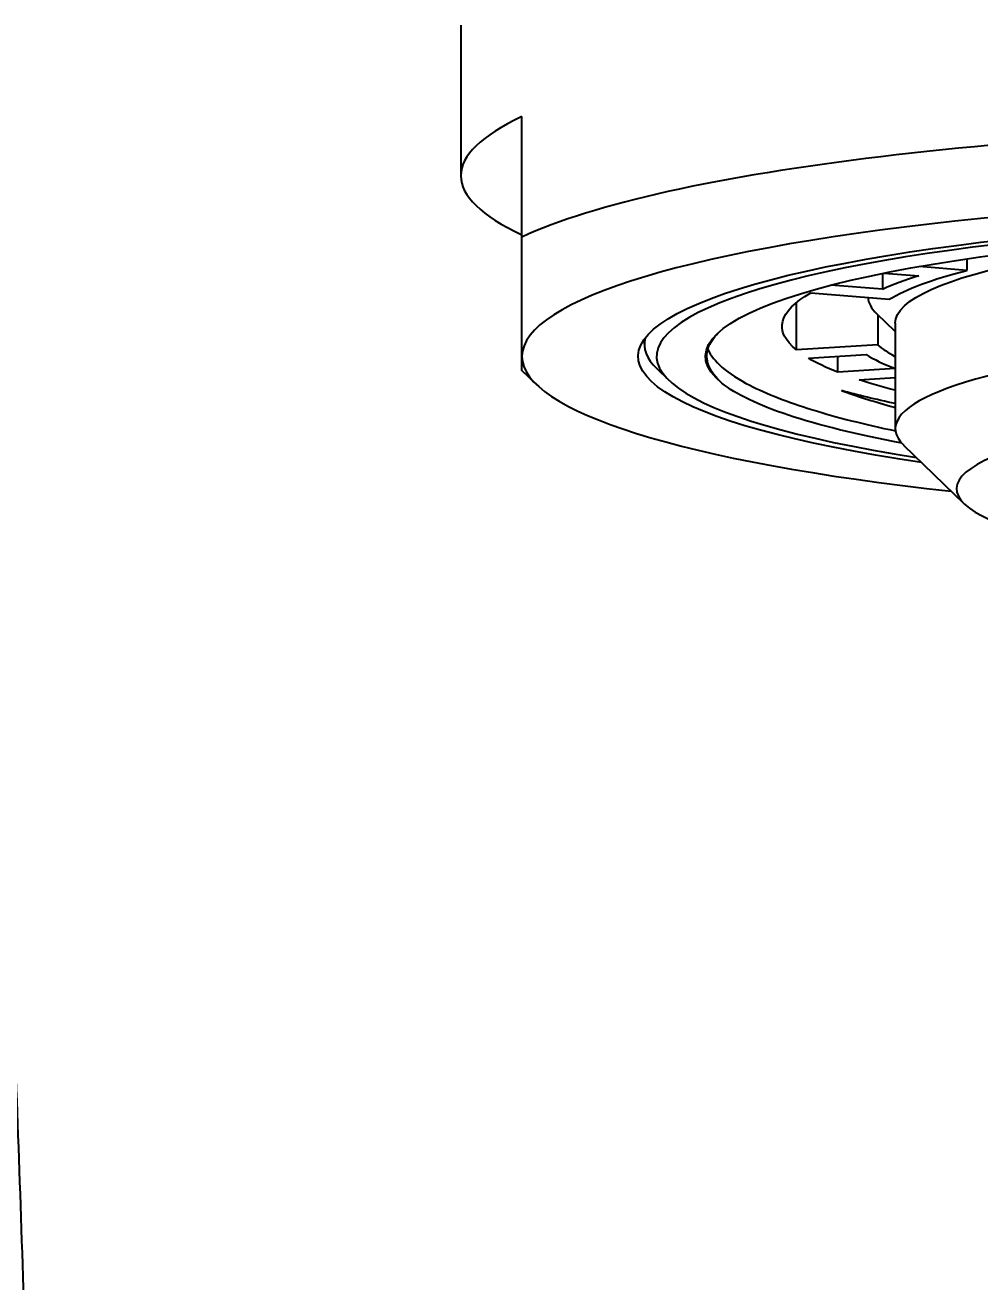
# Model space of a CAD drawing. Header units: millimetres. Extents: x 5401 to 6241, y 1473 to 2067.
# Drawn here: x 5513.33 to 5528.93, y 1802.78 to 1823.33 of the extents above; entities that cross this region are included whole.
import ezdxf

# ---------------------------------------------------------------- set-up
doc = ezdxf.new("R2010")
doc.units = ezdxf.units.MM
doc.layers.add('DIM', color=3, linetype='Continuous')
doc.styles.get("Standard").update_dxf_attribs({"font": 'arial.ttf'})
doc.dimstyles.new('사본 ISO-25', dxfattribs={"dimtxt": 7, "dimasz": 7, "dimexe": 2.1, "dimexo": 2.1, "dimgap": 2, "dimtad": 1, "dimtih": 1, "dimtoh": 1, "dimdec": 1, "dimdsep": 46, "dimtxsty": 'Standard', "dimcen": 0, "dimclrd": 3, "dimclre": 3, "dimclrt": 4, "dimazin": 2, "dimtp": 0.1, "dimtm": 0.1, "dimtfac": 0.714286, "dimtdec": 1, "dimtmove": 0, "dimatfit": 3, "dimfxl": 1, "dimarcsym": 0})

# ---------------------------------------------------------------- blocks, each defined once
blk = doc.blocks.new('*D39')
at = {"layer": 'DIM', "color": 3, "lineweight": -2, "transparency": 16777216}
for p, q in [((5512.298, 1853.237), (5466.831, 1853.237)), ((5468.931, 1847.237), (5468.931, 1783.301)), ((5468.931, 1709.239), (5468.931, 1773.174)), ((5507.411, 1703.239), (5466.831, 1703.239))]:
    blk.add_line(p, q, dxfattribs=at)
at = {"layer": 'DIM', "color": 3, "transparency": 16777216}
for points in [[(5467.931, 1847.237), (5469.931, 1847.237), (5468.931, 1853.237)], [(5467.931, 1709.239), (5469.931, 1709.239), (5468.931, 1703.239)]]:
    blk.add_solid(points, dxfattribs=at)
at = {"layer": 'DIM', "color": 4, "transparency": 16777216, "insert": (5468.931, 1778.238), "char_height": 6, "attachment_point": 5}
blk.add_mtext('150', dxfattribs=at)
blk = doc.blocks.new('*D45')
at = {"layer": 'DIM', "color": 3, "lineweight": -2, "transparency": 16777216}
for p, q in [((5534.347, 1848.239), (5486.831, 1848.239)), ((5488.931, 1842.239), (5488.931, 1780.802)), ((5488.931, 1709.239), (5488.931, 1770.676)), ((5490.217, 1703.239), (5491.031, 1703.239))]:
    blk.add_line(p, q, dxfattribs=at)
at = {"layer": 'DIM', "color": 3, "transparency": 16777216}
for points in [[(5487.931, 1842.239), (5489.931, 1842.239), (5488.931, 1848.239)], [(5487.931, 1709.239), (5489.931, 1709.239), (5488.931, 1703.239)]]:
    blk.add_solid(points, dxfattribs=at)
at = {"layer": 'DIM', "color": 4, "transparency": 16777216, "insert": (5488.931, 1775.739), "char_height": 6, "attachment_point": 5}
blk.add_mtext('145', dxfattribs=at)

msp = doc.modelspace()

# ---------------------------------------------------------------- linework, layer by layer
at = {"extrusion": (0, 1, 0)}
for p, q in [((5520.447, 1823.329), (5520.447, 1820.867)), ((5521.447, 1819.864), (5521.447, 1821.834)), ((5528.717, 1819.506), (5528.717, 1819.318)), ((5527.338, 1819.269), (5527.338, 1819.009)), ((5527.365, 1819.275), (5527.93, 1819.229)), ((5528.717, 1819.318), (5527.936, 1819.382)), ((5527.338, 1819.009), (5526.495, 1819.077)), ((5526.166, 1818.95), (5527.449, 1818.846)), ((5525.932, 1818.018), (5525.932, 1818.792)), ((5527.547, 1818.317), (5527.244, 1818.611)), ((5527.262, 1818.594), (5527.262, 1818.102)), ((5527.547, 1818.454), (5527.547, 1816.731)), ((5523.447, 1818.11), (5523.447, 1818.193)), ((5527.262, 1818.102), (5525.932, 1818.018)), ((5526.128, 1817.882), (5527.07, 1817.942)), ((5526.607, 1817.654), (5526.607, 1817.912)), ((5521.683, 1817.453), (5521.447, 1817.681)), ((5523.848, 1817.521), (5523.651, 1817.712)), ((5527.547, 1817.713), (5526.607, 1817.654)), ((5526.958, 1817.528), (5527.547, 1817.565)), ((5528.671, 1815.504), (5527.687, 1816.458))]:
    msp.add_line(p, q, dxfattribs=at)
for centre, major_axis, start_param, end_param in [((5536.447, 1820.867), (16, 0), 2.786171, 3.497014), ((5536.447, 1818.897), (16, 0), 0.355421, 2.786171), ((5536.447, 1817.913), (15, 0), 0, 3.141593), ((5536.447, 1817.913), (12.8, 0), 5.444417, 10.263547), ((5536.447, 1818.405), (9.75, 0), 2.633404, 2.777117), ((5536.447, 1818.897), (9.35, 0), 3.155621, 3.318846), ((5536.447, 1816.731), (8.9, 0), 6.105932, 9.602032), ((5536.447, 1818.11), (13, 0), 3.0967, 3.318846), ((5536.447, 1817.913), (15, 0), 3.141593, 4.150935), ((5536.447, 1818.405), (9.75, 0), 3.418802, 3.56225), ((5536.447, 1815.746), (7.9, 0), 5.509136, 10.198852)]:
    msp.add_ellipse(centre, major_axis=major_axis, ratio=0.173648, start_param=start_param, end_param=end_param)
at = {"extrusion": (2.22045e-16, 0, -1)}
for centre, major_axis, start_param, end_param in [((5536.447, 1817.913), (-13.1, 0), 5.415533, 10.29243), ((5536.447, 1817.913), (-12, 0), 6.071672, 10.172866), ((5536.447, 1818.454), (-8.9, 0), 0, 1.441802), ((5536.447, 1818.405), (-9.35, 0), 0.275208, 0.597456), ((5536.447, 1818.405), (-10.75, 0), 6.074111, 6.579526), ((5536.447, 1818.405), (-9.35, 0), 5.971675, 6.095244), ((5536.447, 1818.405), (-10.75, 0), 5.868957, 5.999282), ((5536.447, 1817.913), (-12, 0), 5.535097, 6.071672), ((5536.447, 1818.405), (-10.75, 0), 5.687755, 5.794128), ((5536.447, 1818.405), (-11.5, 0), 5.597386, 5.729198)]:
    msp.add_ellipse(centre, major_axis=major_axis, ratio=0.173648, start_param=start_param, end_param=end_param, dxfattribs=at)
for points, knots in [([(5512.167, 1823.561), (5512.185, 1823.501), (5512.177, 1823.462), (5512.174, 1823.407), (5512.173, 1823.398), (5512.173, 1823.389), (5512.173, 1823.379), (5512.173, 1823.35), (5512.175, 1823.316), (5512.178, 1823.278), (5512.182, 1823.23), (5512.188, 1823.176), (5512.196, 1823.116), (5512.197, 1823.105), (5512.199, 1823.094), (5512.2, 1823.083), (5512.216, 1822.961), (5512.235, 1822.821), (5512.254, 1822.67), (5512.272, 1822.526), (5512.29, 1822.371), (5512.307, 1822.205), (5512.326, 1822.022), (5512.345, 1821.825), (5512.365, 1821.612), (5512.384, 1821.398), (5512.404, 1821.166), (5512.424, 1820.92), (5512.441, 1820.701), (5512.459, 1820.47), (5512.476, 1820.228), (5512.538, 1819.383), (5512.603, 1818.398), (5512.667, 1817.286), (5512.682, 1817.039), (5512.696, 1816.786), (5512.711, 1816.527), (5512.781, 1815.28), (5512.851, 1813.894), (5512.92, 1812.395), (5512.929, 1812.192), (5512.938, 1811.987), (5512.947, 1811.78), (5512.948, 1811.768), (5512.949, 1811.756), (5512.949, 1811.743), (5513.022, 1810.108), (5513.095, 1808.35), (5513.164, 1806.5), (5513.169, 1806.372), (5513.173, 1806.243), (5513.178, 1806.114), (5513.215, 1805.118), (5513.25, 1804.096), (5513.285, 1803.063), (5513.319, 1802.03), (5513.353, 1800.985), (5513.387, 1799.909), (5513.404, 1799.371), (5513.422, 1798.825), (5513.436, 1798.26), (5513.437, 1798.24), (5513.437, 1798.22), (5513.438, 1798.2), (5513.444, 1797.937), (5513.45, 1797.67), (5513.457, 1797.395), (5513.464, 1797.099), (5513.471, 1796.793), (5513.482, 1796.499), (5513.482, 1796.49), (5513.483, 1796.481), (5513.483, 1796.473), (5513.505, 1795.896), (5513.54, 1795.367), (5513.581, 1794.873), (5513.586, 1794.818), (5513.59, 1794.764), (5513.595, 1794.71), (5513.633, 1794.269), (5513.672, 1793.845), (5513.689, 1793.345), (5513.694, 1793.216), (5513.696, 1793.083), (5513.699, 1792.946), (5513.701, 1792.786), (5513.703, 1792.622), (5513.705, 1792.459), (5513.708, 1792.157), (5513.712, 1791.858), (5513.716, 1791.559), (5513.724, 1790.96), (5513.731, 1790.359), (5513.739, 1789.758), (5513.754, 1788.555), (5513.77, 1787.352), (5513.785, 1786.147), (5513.786, 1786.104), (5513.786, 1786.06), (5513.787, 1786.016), (5513.817, 1783.651), (5513.845, 1781.283), (5513.873, 1778.915), (5513.955, 1772.056), (5514.035, 1765.202), (5514.116, 1758.349), (5514.149, 1755.565), (5514.181, 1752.78), (5514.214, 1749.995), (5514.289, 1743.584), (5514.366, 1737.171), (5514.442, 1730.757), (5514.552, 1721.584), (5514.662, 1712.41), (5514.771, 1703.237)], [0.0000001, 0.0000001, 0.0000001, 0.0000001, 0.0111938, 0.0111938, 0.0111938, 0.0130094, 0.0130094, 0.0130094, 0.0182582, 0.0182582, 0.0182582, 0.0248301, 0.0248301, 0.0248301, 0.0260187, 0.0260187, 0.0260187, 0.0390281, 0.0390281, 0.0390281, 0.0513807, 0.0513807, 0.0513807, 0.0650468, 0.0650468, 0.0650468, 0.0788479, 0.0788479, 0.0788479, 0.0910655, 0.0910655, 0.0910655, 0.1336462, 0.1336462, 0.1336462, 0.1431029, 0.1431029, 0.1431029, 0.1886108, 0.1886108, 0.1886108, 0.1947727, 0.1947727, 0.1947727, 0.1951404, 0.1951404, 0.1951404, 0.2437994, 0.2437994, 0.2437994, 0.2471778, 0.2471778, 0.2471778, 0.2731965, 0.2731965, 0.2731965, 0.2992152, 0.2992152, 0.2992152, 0.3122246, 0.3122246, 0.3122246, 0.3126864, 0.3126864, 0.3126864, 0.3187292, 0.3187292, 0.3187292, 0.3252339, 0.3252339, 0.3252339, 0.3254298, 0.3254298, 0.3254298, 0.3382433, 0.3382433, 0.3382433, 0.3396659, 0.3396659, 0.3396659, 0.3512526, 0.3512526, 0.3512526, 0.354238, 0.354238, 0.354238, 0.3577573, 0.3577573, 0.3577573, 0.364262, 0.364262, 0.364262, 0.3772714, 0.3772714, 0.3772714, 0.4032901, 0.4032901, 0.4032901, 0.404239, 0.404239, 0.404239, 0.4553275, 0.4553275, 0.4553275, 0.6033371, 0.6033371, 0.6033371, 0.6634772, 0.6634772, 0.6634772, 0.801946, 0.801946, 0.801946, 1, 1, 1, 1]), ([(5524.715, 1817.475), (5524.606, 1817.571), (5524.533, 1817.669), (5524.461, 1817.86), (5524.459, 1817.954), (5524.518, 1818.131), (5524.573, 1818.215), (5524.655, 1818.298)], [0.000001, 0.000001, 0.000001, 0.000001, 0.1617705, 0.1617705, 0.3159966, 0.3159966, 0.4554452, 0.4554452, 0.4554452, 0.4554452]), ([(5524.485, 1818.03), (5524.57, 1817.83), (5524.8, 1817.632), (5525.441, 1817.301), (5525.786, 1817.166), (5526.395, 1816.977), (5526.605, 1816.918), (5527.056, 1816.804), (5527.296, 1816.748), (5527.55, 1816.694)], [46.8945372, 46.8945372, 46.8945372, 46.8945372, 47.2191183, 47.2191183, 47.4577237, 47.4577237, 47.5702848, 47.5702848, 47.6838085, 47.6838085, 47.6838085, 47.6838085]), ([(5526.667, 1817.354), (5526.907, 1817.267), (5527.174, 1817.182), (5527.49, 1817.092), (5527.519, 1817.084), (5527.547, 1817.076)], [0.0000142, 0.0000142, 0.0000142, 0.0000142, 0.1442972, 0.1442972, 0.1585366, 0.1585366, 0.1585366, 0.1585366])]:
    msp.add_open_spline(points, degree=3, knots=knots)
for points, weights in [([(5521.447, 1817.913), (5521.447, 1818.38), (5521.447, 1819.864)], [1.20209144987, 1.20209144987, 1.16331430633]), ([(5521.447, 1817.681), (5521.447, 1817.681), (5521.447, 1817.913)], [1.24960301166, 1.25954844936, 1.25954844936])]:
    msp.add_rational_spline(points, weights, degree=2)

# ---------------------------------------------------------------- dimensions: what is measured, and where the dimension line sits
at = {"layer": 'DIM'}
for base, p1, p2, picture, middle in [((5468.931, 1703.239), (5514.398, 1853.237), (5509.511, 1703.239), '*D39', (5468.931, 1778.238)), ((5488.931, 1703.239), (5536.447, 1848.239), (5488.117, 1703.239), '*D45', (5488.931, 1775.739))]:
    dim = msp.add_linear_dim(base=base, p1=p1, p2=p2, angle=90, dimstyle='사본 ISO-25', override={"dimtxt": 6, "dimasz": 6, "dimtad": 0}, dxfattribs=at)
    dim.commit()
    dim.dimension.update_dxf_attribs({"geometry": picture, "text_midpoint": middle})

doc.saveas('drawing.dxf')
